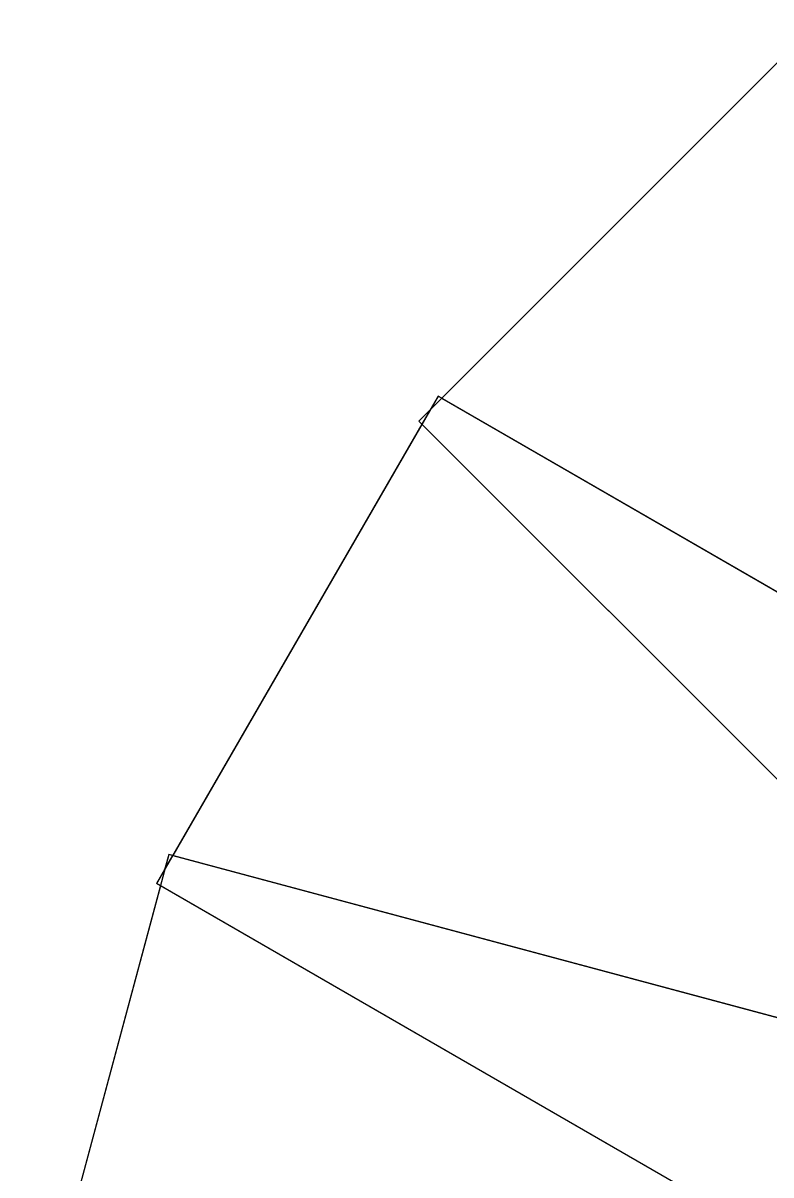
# Model space of a CAD drawing. Header units: millimetres. Extents: x -12.2 to 12.2, y -12.2 to 12.2.
# Drawn here: x -12.21 to -7.69, y 2.86 to 9.82 of the extents above; entities that cross this region are included whole.
import ezdxf

# ---------------------------------------------------------------- set-up
doc = ezdxf.new("R2010")
doc.units = ezdxf.units.MM
doc.layers.add('Part', color=7, linetype='CONTINUOUS')

msp = doc.modelspace()

# ---------------------------------------------------------------- linework, layer by layer
at = {"layer": 'Part'}
for p, q in [((-7.4119, 9.816, 98.75), (-9.6776, 7.5503, 98.75)), ((-7.4119, 9.816, 26.75), (-9.6776, 7.5503, 26.75)), ((-7.4119, 9.816, 44.75), (-9.6776, 7.5503, 44.75)), ((-7.4119, 9.816, 62.75), (-9.6776, 7.5503, 62.75)), ((-7.4119, 9.816, 80.75), (-9.6776, 7.5503, 80.75)), ((-7.4119, 9.816, 98.75), (-9.6776, 7.5503, 98.75)), ((-7.4119, 9.816, 80.75), (-9.6776, 7.5503, 80.75)), ((-7.4119, 9.816, 62.75), (-9.6776, 7.5503, 62.75)), ((-7.4119, 9.816, 44.75), (-9.6776, 7.5503, 44.75)), ((-7.4119, 9.816, 26.75), (-9.6776, 7.5503, 26.75)), ((-7.4119, 9.816, 8.75), (-9.6776, 7.5503, 8.75)), ((-7.4119, 9.816, 8.75), (-9.6776, 7.5503, 8.75)), ((-7.5503, 9.6776, 96.75), (-9.816, 7.4119, 96.75)), ((-7.5503, 9.6776, 78.75), (-9.816, 7.4119, 78.75)), ((-7.5503, 9.6776, 60.75), (-9.816, 7.4119, 60.75)), ((-7.5503, 9.6776, 42.75), (-9.816, 7.4119, 42.75)), ((-7.5503, 9.6776, 24.75), (-9.816, 7.4119, 24.75)), ((-7.5503, 9.6776, 96.75), (-9.816, 7.4119, 96.75)), ((-7.5503, 9.6776, 78.75), (-9.816, 7.4119, 78.75)), ((-7.5503, 9.6776, 60.75), (-9.816, 7.4119, 60.75)), ((-7.5503, 9.6776, 42.75), (-9.816, 7.4119, 42.75)), ((-7.5503, 9.6776, 24.75), (-9.816, 7.4119, 24.75)), ((-7.5503, 9.6776, 6.75), (-9.816, 7.4119, 6.75)), ((-7.5503, 9.6776, 6.75), (-9.816, 7.4119, 6.75)), ((-9.6999, 7.5632, 99.5), (-11.302, 4.7883, 99.5)), ((-9.6999, 7.5632, 27.5), (-11.302, 4.7883, 27.5)), ((-9.6999, 7.5632, 45.5), (-11.302, 4.7883, 45.5)), ((-9.6999, 7.5632, 63.5), (-11.302, 4.7883, 63.5)), ((-9.6999, 7.5632, 81.5), (-11.302, 4.7883, 81.5)), ((-9.6999, 7.5632, 99.5), (-11.302, 4.7883, 99.5)), ((-9.6999, 7.5632, 81.5), (-11.302, 4.7883, 81.5)), ((-9.6999, 7.5632, 63.5), (-11.302, 4.7883, 63.5)), ((-9.6999, 7.5632, 45.5), (-11.302, 4.7883, 45.5)), ((-9.6999, 7.5632, 27.5), (-11.302, 4.7883, 27.5)), ((-9.6999, 7.5632, 9.5), (-11.302, 4.7883, 9.5)), ((-9.6999, 7.5632, 9.5), (-11.302, 4.7883, 9.5)), ((-9.6999, 7.5632, 97.5), (-9.748, 7.4799, 97.5)), ((-9.6999, 7.5632, 97.5), (-9.748, 7.4799, 97.5)), ((-9.6999, 7.5632, 79.5), (-9.748, 7.4799, 79.5)), ((-9.6999, 7.5632, 61.5), (-9.748, 7.4799, 61.5)), ((-9.6999, 7.5632, 43.5), (-9.748, 7.4799, 43.5)), ((-9.6999, 7.5632, 25.5), (-9.748, 7.4799, 25.5)), ((-9.6999, 7.5632, 25.5), (-9.748, 7.4799, 25.5)), ((-9.6999, 7.5632, 43.5), (-9.748, 7.4799, 43.5)), ((-9.6999, 7.5632, 61.5), (-9.748, 7.4799, 61.5)), ((-9.6999, 7.5632, 79.5), (-9.748, 7.4799, 79.5)), ((-9.6999, 7.5632, 7.5), (-9.748, 7.4799, 7.5)), ((-9.6999, 7.5632, 7.5), (-9.748, 7.4799, 7.5)), ((-9.748, 7.4799, 97.5), (-9.6776, 7.5503, 97.5)), ((-9.748, 7.4799, 97.5), (-9.6776, 7.5503, 97.5)), ((-9.748, 7.4799, 79.5), (-9.6776, 7.5503, 79.5)), ((-9.748, 7.4799, 61.5), (-9.6776, 7.5503, 61.5)), ((-9.748, 7.4799, 43.5), (-9.6776, 7.5503, 43.5)), ((-9.748, 7.4799, 25.5), (-9.6776, 7.5503, 25.5)), ((-9.748, 7.4799, 25.5), (-9.6776, 7.5503, 25.5)), ((-9.748, 7.4799, 43.5), (-9.6776, 7.5503, 43.5)), ((-9.748, 7.4799, 61.5), (-9.6776, 7.5503, 61.5)), ((-9.748, 7.4799, 79.5), (-9.6776, 7.5503, 79.5)), ((-9.748, 7.4799, 7.5), (-9.6776, 7.5503, 7.5)), ((-9.748, 7.4799, 7.5), (-9.6776, 7.5503, 7.5)), ((-9.6776, 7.5503, 97.5), (-9.6999, 7.5632, 97.5)), ((-9.6999, 7.5632, 97.5), (-9.6999, 7.5632, 99.5)), ((-3.2222, 3.8233, 99.5), (-9.6999, 7.5632, 99.5)), ((-3.2222, 3.8233, 99.5), (-9.6999, 7.5632, 99.5)), ((-9.6776, 7.5503, 25.5), (-9.6999, 7.5632, 25.5)), ((-9.6999, 7.5632, 25.5), (-9.6999, 7.5632, 27.5)), ((-3.2222, 3.8233, 27.5), (-9.6999, 7.5632, 27.5)), ((-3.2222, 3.8233, 27.5), (-9.6999, 7.5632, 27.5)), ((-9.6776, 7.5503, 43.5), (-9.6999, 7.5632, 43.5)), ((-9.6999, 7.5632, 43.5), (-9.6999, 7.5632, 45.5)), ((-3.2222, 3.8233, 45.5), (-9.6999, 7.5632, 45.5)), ((-3.2222, 3.8233, 45.5), (-9.6999, 7.5632, 45.5)), ((-9.6776, 7.5503, 61.5), (-9.6999, 7.5632, 61.5)), ((-9.6999, 7.5632, 61.5), (-9.6999, 7.5632, 63.5)), ((-3.2222, 3.8233, 63.5), (-9.6999, 7.5632, 63.5)), ((-3.2222, 3.8233, 63.5), (-9.6999, 7.5632, 63.5)), ((-9.6776, 7.5503, 79.5), (-9.6999, 7.5632, 79.5)), ((-9.6999, 7.5632, 79.5), (-9.6999, 7.5632, 81.5)), ((-3.2222, 3.8233, 81.5), (-9.6999, 7.5632, 81.5)), ((-3.2222, 3.8233, 81.5), (-9.6999, 7.5632, 81.5)), ((-9.6776, 7.5503, 97.5), (-9.6999, 7.5632, 97.5)), ((-9.6999, 7.5632, 97.5), (-9.6999, 7.5632, 99.5)), ((-9.6999, 7.5632, 79.5), (-9.6999, 7.5632, 81.5)), ((-9.6999, 7.5632, 61.5), (-9.6999, 7.5632, 63.5)), ((-9.6999, 7.5632, 43.5), (-9.6999, 7.5632, 45.5)), ((-9.6999, 7.5632, 25.5), (-9.6999, 7.5632, 27.5)), ((-9.6776, 7.5503, 25.5), (-9.6999, 7.5632, 25.5)), ((-9.6776, 7.5503, 43.5), (-9.6999, 7.5632, 43.5)), ((-9.6776, 7.5503, 61.5), (-9.6999, 7.5632, 61.5)), ((-9.6776, 7.5503, 79.5), (-9.6999, 7.5632, 79.5)), ((-4.1332, 4.3493, 9.5), (-9.6999, 7.5632, 9.5)), ((-9.6776, 7.5503, 7.5), (-9.6999, 7.5632, 7.5)), ((-9.6999, 7.5632, 7.5), (-9.6999, 7.5632, 9.5)), ((-4.1332, 4.3493, 9.5), (-9.6999, 7.5632, 9.5)), ((-9.6999, 7.5632, 7.5), (-9.6999, 7.5632, 9.5)), ((-9.6776, 7.5503, 7.5), (-9.6999, 7.5632, 7.5)), ((-9.6776, 7.5503, 98.75), (-3.2222, 3.8233, 98.75)), ((-9.6776, 7.5503, 98.75), (-3.2222, 3.8233, 98.75)), ((-9.6776, 7.5503, 97.5), (-9.6776, 7.5503, 98.75)), ((-9.6776, 7.5503, 26.75), (-3.2222, 3.8233, 26.75)), ((-9.6776, 7.5503, 26.75), (-3.2222, 3.8233, 26.75)), ((-9.6776, 7.5503, 25.5), (-9.6776, 7.5503, 26.75)), ((-9.6776, 7.5503, 44.75), (-3.2222, 3.8233, 44.75)), ((-9.6776, 7.5503, 44.75), (-3.2222, 3.8233, 44.75)), ((-9.6776, 7.5503, 43.5), (-9.6776, 7.5503, 44.75)), ((-9.6776, 7.5503, 62.75), (-3.2222, 3.8233, 62.75)), ((-9.6776, 7.5503, 62.75), (-3.2222, 3.8233, 62.75)), ((-9.6776, 7.5503, 61.5), (-9.6776, 7.5503, 62.75)), ((-9.6776, 7.5503, 80.75), (-3.2222, 3.8233, 80.75)), ((-9.6776, 7.5503, 80.75), (-3.2222, 3.8233, 80.75)), ((-9.6776, 7.5503, 79.5), (-9.6776, 7.5503, 80.75)), ((-9.6776, 7.5503, 97.5), (-9.6776, 7.5503, 98.75)), ((-9.6776, 7.5503, 79.5), (-9.6776, 7.5503, 80.75)), ((-9.6776, 7.5503, 61.5), (-9.6776, 7.5503, 62.75)), ((-9.6776, 7.5503, 43.5), (-9.6776, 7.5503, 44.75)), ((-9.6776, 7.5503, 25.5), (-9.6776, 7.5503, 26.75)), ((-9.6776, 7.5503, 8.75), (-4.1332, 4.3493, 8.75)), ((-9.6776, 7.5503, 7.5), (-9.6776, 7.5503, 8.75)), ((-9.6776, 7.5503, 8.75), (-4.1332, 4.3493, 8.75)), ((-9.6776, 7.5503, 7.5), (-9.6776, 7.5503, 8.75)), ((-9.748, 7.4799, 98.75), (-9.816, 7.4119, 98.75)), ((-9.748, 7.4799, 98.75), (-9.816, 7.4119, 98.75)), ((-9.748, 7.4799, 80.75), (-9.816, 7.4119, 80.75)), ((-9.748, 7.4799, 80.75), (-9.816, 7.4119, 80.75)), ((-9.748, 7.4799, 62.75), (-9.816, 7.4119, 62.75)), ((-9.748, 7.4799, 62.75), (-9.816, 7.4119, 62.75)), ((-9.748, 7.4799, 44.75), (-9.816, 7.4119, 44.75)), ((-9.748, 7.4799, 44.75), (-9.816, 7.4119, 44.75)), ((-9.748, 7.4799, 26.75), (-9.816, 7.4119, 26.75)), ((-9.748, 7.4799, 26.75), (-9.816, 7.4119, 26.75)), ((-9.748, 7.4799, 8.75), (-9.816, 7.4119, 8.75)), ((-9.748, 7.4799, 8.75), (-9.816, 7.4119, 8.75)), ((-9.748, 7.4799, 98.75), (-9.7978, 7.3936, 98.75)), ((-9.748, 7.4799, 98.75), (-9.7978, 7.3936, 98.75)), ((-9.748, 7.4799, 80.75), (-9.7978, 7.3936, 80.75)), ((-9.748, 7.4799, 80.75), (-9.7978, 7.3936, 80.75)), ((-9.748, 7.4799, 62.75), (-9.7978, 7.3936, 62.75)), ((-9.748, 7.4799, 62.75), (-9.7978, 7.3936, 62.75)), ((-9.748, 7.4799, 44.75), (-9.7978, 7.3936, 44.75)), ((-9.748, 7.4799, 44.75), (-9.7978, 7.3936, 44.75)), ((-9.748, 7.4799, 26.75), (-9.7978, 7.3936, 26.75)), ((-9.748, 7.4799, 26.75), (-9.7978, 7.3936, 26.75)), ((-9.748, 7.4799, 8.75), (-9.7978, 7.3936, 8.75)), ((-9.748, 7.4799, 8.75), (-9.7978, 7.3936, 8.75)), ((-9.748, 7.4799, 97.5), (-9.748, 7.4799, 98.75)), ((-9.748, 7.4799, 97.5), (-9.748, 7.4799, 98.75)), ((-9.748, 7.4799, 79.5), (-9.748, 7.4799, 80.75)), ((-9.748, 7.4799, 79.5), (-9.748, 7.4799, 80.75)), ((-9.748, 7.4799, 61.5), (-9.748, 7.4799, 62.75)), ((-9.748, 7.4799, 61.5), (-9.748, 7.4799, 62.75)), ((-9.748, 7.4799, 43.5), (-9.748, 7.4799, 44.75)), ((-9.748, 7.4799, 43.5), (-9.748, 7.4799, 44.75)), ((-9.748, 7.4799, 25.5), (-9.748, 7.4799, 26.75)), ((-9.748, 7.4799, 25.5), (-9.748, 7.4799, 26.75)), ((-9.748, 7.4799, 7.5), (-9.748, 7.4799, 8.75)), ((-9.748, 7.4799, 7.5), (-9.748, 7.4799, 8.75)), ((-9.7978, 7.3936, 97.5), (-11.3999, 4.6187, 97.5)), ((-9.7978, 7.3936, 79.5), (-11.3999, 4.6187, 79.5)), ((-9.7978, 7.3936, 61.5), (-11.3999, 4.6187, 61.5)), ((-9.7978, 7.3936, 43.5), (-11.3999, 4.6187, 43.5)), ((-9.7978, 7.3936, 25.5), (-11.3999, 4.6187, 25.5)), ((-9.7978, 7.3936, 97.5), (-11.3999, 4.6187, 97.5)), ((-9.7978, 7.3936, 79.5), (-11.3999, 4.6187, 79.5)), ((-9.7978, 7.3936, 61.5), (-11.3999, 4.6187, 61.5)), ((-9.7978, 7.3936, 43.5), (-11.3999, 4.6187, 43.5)), ((-9.7978, 7.3936, 25.5), (-11.3999, 4.6187, 25.5)), ((-9.7978, 7.3936, 7.5), (-11.3999, 4.6187, 7.5)), ((-9.7978, 7.3936, 7.5), (-11.3999, 4.6187, 7.5)), ((-4.527, 2.1228, 96.75), (-9.816, 7.4119, 96.75)), ((-9.816, 7.4119, 96.75), (-9.816, 7.4119, 98.75)), ((-9.7978, 7.3936, 98.75), (-9.816, 7.4119, 98.75)), ((-4.527, 2.1228, 96.75), (-9.816, 7.4119, 96.75)), ((-4.527, 2.1228, 78.75), (-9.816, 7.4119, 78.75)), ((-9.816, 7.4119, 78.75), (-9.816, 7.4119, 80.75)), ((-9.7978, 7.3936, 80.75), (-9.816, 7.4119, 80.75)), ((-4.527, 2.1228, 78.75), (-9.816, 7.4119, 78.75)), ((-4.527, 2.1228, 60.75), (-9.816, 7.4119, 60.75)), ((-9.816, 7.4119, 60.75), (-9.816, 7.4119, 62.75)), ((-9.7978, 7.3936, 62.75), (-9.816, 7.4119, 62.75)), ((-4.527, 2.1228, 60.75), (-9.816, 7.4119, 60.75)), ((-4.527, 2.1228, 42.75), (-9.816, 7.4119, 42.75)), ((-9.816, 7.4119, 42.75), (-9.816, 7.4119, 44.75)), ((-9.7978, 7.3936, 44.75), (-9.816, 7.4119, 44.75)), ((-4.527, 2.1228, 42.75), (-9.816, 7.4119, 42.75)), ((-4.527, 2.1228, 24.75), (-9.816, 7.4119, 24.75)), ((-9.816, 7.4119, 24.75), (-9.816, 7.4119, 26.75)), ((-9.7978, 7.3936, 26.75), (-9.816, 7.4119, 26.75)), ((-4.527, 2.1228, 24.75), (-9.816, 7.4119, 24.75)), ((-9.816, 7.4119, 96.75), (-9.816, 7.4119, 98.75)), ((-9.7978, 7.3936, 98.75), (-9.816, 7.4119, 98.75)), ((-9.816, 7.4119, 78.75), (-9.816, 7.4119, 80.75)), ((-9.7978, 7.3936, 80.75), (-9.816, 7.4119, 80.75)), ((-9.816, 7.4119, 60.75), (-9.816, 7.4119, 62.75)), ((-9.7978, 7.3936, 62.75), (-9.816, 7.4119, 62.75)), ((-9.816, 7.4119, 42.75), (-9.816, 7.4119, 44.75)), ((-9.7978, 7.3936, 44.75), (-9.816, 7.4119, 44.75)), ((-9.816, 7.4119, 24.75), (-9.816, 7.4119, 26.75)), ((-9.7978, 7.3936, 26.75), (-9.816, 7.4119, 26.75)), ((-5.2709, 2.8667, 6.75), (-9.816, 7.4119, 6.75)), ((-5.2709, 2.8667, 6.75), (-9.816, 7.4119, 6.75)), ((-9.816, 7.4119, 6.75), (-9.816, 7.4119, 8.75)), ((-9.7978, 7.3936, 8.75), (-9.816, 7.4119, 8.75)), ((-9.816, 7.4119, 6.75), (-9.816, 7.4119, 8.75)), ((-9.7978, 7.3936, 8.75), (-9.816, 7.4119, 8.75)), ((-4.527, 2.1228, 97.5), (-9.7978, 7.3936, 97.5)), ((-9.7978, 7.3936, 98.75), (-9.7978, 7.3936, 97.5)), ((-4.527, 2.1228, 97.5), (-9.7978, 7.3936, 97.5)), ((-4.527, 2.1228, 79.5), (-9.7978, 7.3936, 79.5)), ((-9.7978, 7.3936, 80.75), (-9.7978, 7.3936, 79.5)), ((-4.527, 2.1228, 79.5), (-9.7978, 7.3936, 79.5)), ((-4.527, 2.1228, 61.5), (-9.7978, 7.3936, 61.5)), ((-9.7978, 7.3936, 62.75), (-9.7978, 7.3936, 61.5)), ((-4.527, 2.1228, 61.5), (-9.7978, 7.3936, 61.5)), ((-4.527, 2.1228, 43.5), (-9.7978, 7.3936, 43.5)), ((-9.7978, 7.3936, 44.75), (-9.7978, 7.3936, 43.5)), ((-4.527, 2.1228, 43.5), (-9.7978, 7.3936, 43.5)), ((-4.527, 2.1228, 25.5), (-9.7978, 7.3936, 25.5)), ((-9.7978, 7.3936, 26.75), (-9.7978, 7.3936, 25.5)), ((-4.527, 2.1228, 25.5), (-9.7978, 7.3936, 25.5)), ((-9.7978, 7.3936, 98.75), (-9.7978, 7.3936, 97.5)), ((-9.7978, 7.3936, 80.75), (-9.7978, 7.3936, 79.5)), ((-9.7978, 7.3936, 62.75), (-9.7978, 7.3936, 61.5)), ((-9.7978, 7.3936, 44.75), (-9.7978, 7.3936, 43.5)), ((-9.7978, 7.3936, 26.75), (-9.7978, 7.3936, 25.5)), ((-9.7978, 7.3936, 8.75), (-9.7978, 7.3936, 7.5)), ((-5.2709, 2.8667, 7.5), (-9.7978, 7.3936, 7.5)), ((-5.2709, 2.8667, 7.5), (-9.7978, 7.3936, 7.5)), ((-9.7978, 7.3936, 8.75), (-9.7978, 7.3936, 7.5)), ((-11.3269, 4.795, 100.25), (-12.1562, 1.7, 100.25)), ((-11.3269, 4.795, 28.25), (-12.1562, 1.7, 28.25)), ((-11.3269, 4.795, 46.25), (-12.1562, 1.7, 46.25)), ((-11.3269, 4.795, 64.25), (-12.1562, 1.7, 64.25)), ((-11.3269, 4.795, 82.25), (-12.1562, 1.7, 82.25)), ((-11.3269, 4.795, 100.25), (-12.1562, 1.7, 100.25)), ((-11.3269, 4.795, 82.25), (-12.1562, 1.7, 82.25)), ((-11.3269, 4.795, 64.25), (-12.1562, 1.7, 64.25)), ((-11.3269, 4.795, 46.25), (-12.1562, 1.7, 46.25)), ((-11.3269, 4.795, 28.25), (-12.1562, 1.7, 28.25)), ((-11.3269, 4.795, 10.25), (-12.1562, 1.7, 10.25)), ((-11.3269, 4.795, 10.25), (-12.1562, 1.7, 10.25)), ((-11.3269, 4.795, 98.25), (-11.3518, 4.7021, 98.25)), ((-11.3269, 4.795, 98.25), (-11.3518, 4.7021, 98.25)), ((-11.3269, 4.795, 80.25), (-11.3518, 4.7021, 80.25)), ((-11.3269, 4.795, 62.25), (-11.3518, 4.7021, 62.25)), ((-11.3269, 4.795, 44.25), (-11.3518, 4.7021, 44.25)), ((-11.3269, 4.795, 26.25), (-11.3518, 4.7021, 26.25)), ((-11.3269, 4.795, 26.25), (-11.3518, 4.7021, 26.25)), ((-11.3269, 4.795, 44.25), (-11.3518, 4.7021, 44.25)), ((-11.3269, 4.795, 62.25), (-11.3518, 4.7021, 62.25)), ((-11.3269, 4.795, 80.25), (-11.3518, 4.7021, 80.25)), ((-11.3269, 4.795, 8.25), (-11.3518, 4.7021, 8.25)), ((-11.3269, 4.795, 8.25), (-11.3518, 4.7021, 8.25)), ((-11.3518, 4.7021, 98.25), (-11.302, 4.7883, 98.25)), ((-11.3518, 4.7021, 98.25), (-11.302, 4.7883, 98.25)), ((-11.3518, 4.7021, 80.25), (-11.302, 4.7883, 80.25)), ((-11.3518, 4.7021, 62.25), (-11.302, 4.7883, 62.25)), ((-11.3518, 4.7021, 44.25), (-11.302, 4.7883, 44.25)), ((-11.3518, 4.7021, 26.25), (-11.302, 4.7883, 26.25)), ((-11.3518, 4.7021, 26.25), (-11.302, 4.7883, 26.25)), ((-11.3518, 4.7021, 44.25), (-11.302, 4.7883, 44.25)), ((-11.3518, 4.7021, 62.25), (-11.302, 4.7883, 62.25)), ((-11.3518, 4.7021, 80.25), (-11.302, 4.7883, 80.25)), ((-11.3518, 4.7021, 8.25), (-11.302, 4.7883, 8.25)), ((-11.3518, 4.7021, 8.25), (-11.302, 4.7883, 8.25)), ((-11.302, 4.7883, 98.25), (-11.3269, 4.795, 98.25)), ((-11.3269, 4.795, 98.25), (-11.3269, 4.795, 100.25)), ((-4.1019, 2.8591, 100.25), (-11.3269, 4.795, 100.25)), ((-4.1019, 2.8591, 100.25), (-11.3269, 4.795, 100.25)), ((-11.302, 4.7883, 26.25), (-11.3269, 4.795, 26.25)), ((-11.3269, 4.795, 26.25), (-11.3269, 4.795, 28.25)), ((-4.1019, 2.8591, 28.25), (-11.3269, 4.795, 28.25)), ((-4.1019, 2.8591, 28.25), (-11.3269, 4.795, 28.25)), ((-11.302, 4.7883, 44.25), (-11.3269, 4.795, 44.25)), ((-11.3269, 4.795, 44.25), (-11.3269, 4.795, 46.25)), ((-4.1019, 2.8591, 46.25), (-11.3269, 4.795, 46.25)), ((-4.1019, 2.8591, 46.25), (-11.3269, 4.795, 46.25)), ((-11.302, 4.7883, 62.25), (-11.3269, 4.795, 62.25)), ((-11.3269, 4.795, 62.25), (-11.3269, 4.795, 64.25)), ((-4.1019, 2.8591, 64.25), (-11.3269, 4.795, 64.25)), ((-4.1019, 2.8591, 64.25), (-11.3269, 4.795, 64.25)), ((-11.302, 4.7883, 80.25), (-11.3269, 4.795, 80.25)), ((-11.3269, 4.795, 80.25), (-11.3269, 4.795, 82.25)), ((-4.1019, 2.8591, 82.25), (-11.3269, 4.795, 82.25)), ((-4.1019, 2.8591, 82.25), (-11.3269, 4.795, 82.25)), ((-11.302, 4.7883, 98.25), (-11.3269, 4.795, 98.25)), ((-11.3269, 4.795, 98.25), (-11.3269, 4.795, 100.25)), ((-11.3269, 4.795, 80.25), (-11.3269, 4.795, 82.25)), ((-11.3269, 4.795, 62.25), (-11.3269, 4.795, 64.25)), ((-11.3269, 4.795, 44.25), (-11.3269, 4.795, 46.25)), ((-11.3269, 4.795, 26.25), (-11.3269, 4.795, 28.25)), ((-11.302, 4.7883, 26.25), (-11.3269, 4.795, 26.25)), ((-11.302, 4.7883, 44.25), (-11.3269, 4.795, 44.25)), ((-11.302, 4.7883, 62.25), (-11.3269, 4.795, 62.25)), ((-11.302, 4.7883, 80.25), (-11.3269, 4.795, 80.25)), ((-5.1181, 3.1314, 10.25), (-11.3269, 4.795, 10.25)), ((-11.302, 4.7883, 8.25), (-11.3269, 4.795, 8.25)), ((-11.3269, 4.795, 8.25), (-11.3269, 4.795, 10.25)), ((-5.1181, 3.1314, 10.25), (-11.3269, 4.795, 10.25)), ((-11.3269, 4.795, 8.25), (-11.3269, 4.795, 10.25)), ((-11.302, 4.7883, 8.25), (-11.3269, 4.795, 8.25)), ((-11.302, 4.7883, 99.5), (-4.1019, 2.8591, 99.5)), ((-11.302, 4.7883, 99.5), (-4.1019, 2.8591, 99.5)), ((-11.302, 4.7883, 98.25), (-11.302, 4.7883, 99.5)), ((-11.302, 4.7883, 27.5), (-4.1019, 2.8591, 27.5)), ((-11.302, 4.7883, 27.5), (-4.1019, 2.8591, 27.5)), ((-11.302, 4.7883, 26.25), (-11.302, 4.7883, 27.5)), ((-11.302, 4.7883, 45.5), (-4.1019, 2.8591, 45.5)), ((-11.302, 4.7883, 45.5), (-4.1019, 2.8591, 45.5)), ((-11.302, 4.7883, 44.25), (-11.302, 4.7883, 45.5)), ((-11.302, 4.7883, 63.5), (-4.1019, 2.8591, 63.5)), ((-11.302, 4.7883, 63.5), (-4.1019, 2.8591, 63.5)), ((-11.302, 4.7883, 62.25), (-11.302, 4.7883, 63.5)), ((-11.302, 4.7883, 81.5), (-4.1019, 2.8591, 81.5)), ((-11.302, 4.7883, 81.5), (-4.1019, 2.8591, 81.5)), ((-11.302, 4.7883, 80.25), (-11.302, 4.7883, 81.5)), ((-11.302, 4.7883, 98.25), (-11.302, 4.7883, 99.5)), ((-11.302, 4.7883, 80.25), (-11.302, 4.7883, 81.5)), ((-11.302, 4.7883, 62.25), (-11.302, 4.7883, 63.5)), ((-11.302, 4.7883, 44.25), (-11.302, 4.7883, 45.5)), ((-11.302, 4.7883, 26.25), (-11.302, 4.7883, 27.5)), ((-11.302, 4.7883, 9.5), (-5.1181, 3.1314, 9.5)), ((-11.302, 4.7883, 8.25), (-11.302, 4.7883, 9.5)), ((-11.302, 4.7883, 9.5), (-5.1181, 3.1314, 9.5)), ((-11.302, 4.7883, 8.25), (-11.302, 4.7883, 9.5)), ((-11.3518, 4.7021, 99.5), (-11.3999, 4.6187, 99.5)), ((-11.3518, 4.7021, 99.5), (-11.3999, 4.6187, 99.5)), ((-11.3518, 4.7021, 81.5), (-11.3999, 4.6187, 81.5)), ((-11.3518, 4.7021, 81.5), (-11.3999, 4.6187, 81.5)), ((-11.3518, 4.7021, 63.5), (-11.3999, 4.6187, 63.5)), ((-11.3518, 4.7021, 63.5), (-11.3999, 4.6187, 63.5)), ((-11.3518, 4.7021, 45.5), (-11.3999, 4.6187, 45.5)), ((-11.3518, 4.7021, 45.5), (-11.3999, 4.6187, 45.5)), ((-11.3518, 4.7021, 27.5), (-11.3999, 4.6187, 27.5)), ((-11.3518, 4.7021, 27.5), (-11.3999, 4.6187, 27.5)), ((-11.3518, 4.7021, 9.5), (-11.3999, 4.6187, 9.5)), ((-11.3518, 4.7021, 9.5), (-11.3999, 4.6187, 9.5)), ((-11.3518, 4.7021, 99.5), (-11.3776, 4.6058, 99.5)), ((-11.3518, 4.7021, 99.5), (-11.3776, 4.6058, 99.5)), ((-11.3518, 4.7021, 81.5), (-11.3776, 4.6058, 81.5)), ((-11.3518, 4.7021, 81.5), (-11.3776, 4.6058, 81.5)), ((-11.3518, 4.7021, 63.5), (-11.3776, 4.6058, 63.5)), ((-11.3518, 4.7021, 63.5), (-11.3776, 4.6058, 63.5)), ((-11.3518, 4.7021, 45.5), (-11.3776, 4.6058, 45.5)), ((-11.3518, 4.7021, 45.5), (-11.3776, 4.6058, 45.5)), ((-11.3518, 4.7021, 27.5), (-11.3776, 4.6058, 27.5)), ((-11.3518, 4.7021, 27.5), (-11.3776, 4.6058, 27.5)), ((-11.3518, 4.7021, 9.5), (-11.3776, 4.6058, 9.5)), ((-11.3518, 4.7021, 9.5), (-11.3776, 4.6058, 9.5)), ((-11.3518, 4.7021, 98.25), (-11.3518, 4.7021, 99.5)), ((-11.3518, 4.7021, 98.25), (-11.3518, 4.7021, 99.5)), ((-11.3518, 4.7021, 80.25), (-11.3518, 4.7021, 81.5)), ((-11.3518, 4.7021, 80.25), (-11.3518, 4.7021, 81.5)), ((-11.3518, 4.7021, 62.25), (-11.3518, 4.7021, 63.5)), ((-11.3518, 4.7021, 62.25), (-11.3518, 4.7021, 63.5)), ((-11.3518, 4.7021, 44.25), (-11.3518, 4.7021, 45.5)), ((-11.3518, 4.7021, 44.25), (-11.3518, 4.7021, 45.5)), ((-11.3518, 4.7021, 26.25), (-11.3518, 4.7021, 27.5)), ((-11.3518, 4.7021, 26.25), (-11.3518, 4.7021, 27.5)), ((-11.3518, 4.7021, 8.25), (-11.3518, 4.7021, 9.5)), ((-11.3518, 4.7021, 8.25), (-11.3518, 4.7021, 9.5)), ((-11.3776, 4.6058, 98.25), (-12.2069, 1.5108, 98.25)), ((-11.3776, 4.6058, 80.25), (-12.2069, 1.5108, 80.25)), ((-11.3776, 4.6058, 62.25), (-12.2069, 1.5108, 62.25)), ((-11.3776, 4.6058, 44.25), (-12.2069, 1.5108, 44.25)), ((-11.3776, 4.6058, 26.25), (-12.2069, 1.5108, 26.25)), ((-11.3776, 4.6058, 98.25), (-12.2069, 1.5108, 98.25)), ((-11.3776, 4.6058, 80.25), (-12.2069, 1.5108, 80.25)), ((-11.3776, 4.6058, 62.25), (-12.2069, 1.5108, 62.25)), ((-11.3776, 4.6058, 44.25), (-12.2069, 1.5108, 44.25)), ((-11.3776, 4.6058, 26.25), (-12.2069, 1.5108, 26.25)), ((-11.3776, 4.6058, 8.25), (-12.2069, 1.5108, 8.25)), ((-11.3776, 4.6058, 8.25), (-12.2069, 1.5108, 8.25)), ((-4.9222, 0.8788, 97.5), (-11.3999, 4.6187, 97.5)), ((-11.3999, 4.6187, 97.5), (-11.3999, 4.6187, 99.5)), ((-11.3776, 4.6058, 99.5), (-11.3999, 4.6187, 99.5)), ((-4.9222, 0.8788, 97.5), (-11.3999, 4.6187, 97.5)), ((-4.9222, 0.8788, 79.5), (-11.3999, 4.6187, 79.5)), ((-11.3999, 4.6187, 79.5), (-11.3999, 4.6187, 81.5)), ((-11.3776, 4.6058, 81.5), (-11.3999, 4.6187, 81.5)), ((-4.9222, 0.8788, 79.5), (-11.3999, 4.6187, 79.5)), ((-4.9222, 0.8788, 61.5), (-11.3999, 4.6187, 61.5)), ((-11.3999, 4.6187, 61.5), (-11.3999, 4.6187, 63.5)), ((-11.3776, 4.6058, 63.5), (-11.3999, 4.6187, 63.5)), ((-4.9222, 0.8788, 61.5), (-11.3999, 4.6187, 61.5)), ((-4.9222, 0.8788, 43.5), (-11.3999, 4.6187, 43.5)), ((-11.3999, 4.6187, 43.5), (-11.3999, 4.6187, 45.5)), ((-11.3776, 4.6058, 45.5), (-11.3999, 4.6187, 45.5)), ((-4.9222, 0.8788, 43.5), (-11.3999, 4.6187, 43.5)), ((-4.9222, 0.8788, 25.5), (-11.3999, 4.6187, 25.5)), ((-11.3999, 4.6187, 25.5), (-11.3999, 4.6187, 27.5)), ((-11.3776, 4.6058, 27.5), (-11.3999, 4.6187, 27.5)), ((-4.9222, 0.8788, 25.5), (-11.3999, 4.6187, 25.5)), ((-11.3999, 4.6187, 97.5), (-11.3999, 4.6187, 99.5)), ((-11.3776, 4.6058, 99.5), (-11.3999, 4.6187, 99.5)), ((-11.3999, 4.6187, 79.5), (-11.3999, 4.6187, 81.5)), ((-11.3776, 4.6058, 81.5), (-11.3999, 4.6187, 81.5)), ((-11.3999, 4.6187, 61.5), (-11.3999, 4.6187, 63.5)), ((-11.3776, 4.6058, 63.5), (-11.3999, 4.6187, 63.5)), ((-11.3999, 4.6187, 43.5), (-11.3999, 4.6187, 45.5)), ((-11.3776, 4.6058, 45.5), (-11.3999, 4.6187, 45.5)), ((-11.3999, 4.6187, 25.5), (-11.3999, 4.6187, 27.5)), ((-11.3776, 4.6058, 27.5), (-11.3999, 4.6187, 27.5)), ((-5.8495, 1.4142, 7.5), (-11.3999, 4.6187, 7.5)), ((-5.8495, 1.4142, 7.5), (-11.3999, 4.6187, 7.5)), ((-11.3999, 4.6187, 7.5), (-11.3999, 4.6187, 9.5)), ((-11.3776, 4.6058, 9.5), (-11.3999, 4.6187, 9.5)), ((-11.3999, 4.6187, 7.5), (-11.3999, 4.6187, 9.5)), ((-11.3776, 4.6058, 9.5), (-11.3999, 4.6187, 9.5)), ((-4.9222, 0.8788, 98.25), (-11.3776, 4.6058, 98.25)), ((-11.3776, 4.6058, 99.5), (-11.3776, 4.6058, 98.25)), ((-4.9222, 0.8788, 98.25), (-11.3776, 4.6058, 98.25)), ((-4.9222, 0.8788, 80.25), (-11.3776, 4.6058, 80.25)), ((-11.3776, 4.6058, 81.5), (-11.3776, 4.6058, 80.25)), ((-4.9222, 0.8788, 80.25), (-11.3776, 4.6058, 80.25)), ((-4.9222, 0.8788, 62.25), (-11.3776, 4.6058, 62.25)), ((-11.3776, 4.6058, 63.5), (-11.3776, 4.6058, 62.25)), ((-4.9222, 0.8788, 62.25), (-11.3776, 4.6058, 62.25)), ((-4.9222, 0.8788, 44.25), (-11.3776, 4.6058, 44.25)), ((-11.3776, 4.6058, 45.5), (-11.3776, 4.6058, 44.25)), ((-4.9222, 0.8788, 44.25), (-11.3776, 4.6058, 44.25)), ((-4.9222, 0.8788, 26.25), (-11.3776, 4.6058, 26.25)), ((-11.3776, 4.6058, 27.5), (-11.3776, 4.6058, 26.25)), ((-4.9222, 0.8788, 26.25), (-11.3776, 4.6058, 26.25)), ((-11.3776, 4.6058, 99.5), (-11.3776, 4.6058, 98.25)), ((-11.3776, 4.6058, 81.5), (-11.3776, 4.6058, 80.25)), ((-11.3776, 4.6058, 63.5), (-11.3776, 4.6058, 62.25)), ((-11.3776, 4.6058, 45.5), (-11.3776, 4.6058, 44.25)), ((-11.3776, 4.6058, 27.5), (-11.3776, 4.6058, 26.25)), ((-5.9617, 1.479, 8.25), (-11.3776, 4.6058, 8.25)), ((-11.3776, 4.6058, 9.5), (-11.3776, 4.6058, 8.25)), ((-5.9617, 1.479, 8.25), (-11.3776, 4.6058, 8.25)), ((-11.3776, 4.6058, 9.5), (-11.3776, 4.6058, 8.25))]:
    msp.add_line(p, q, dxfattribs=at)

doc.saveas('drawing.dxf')
